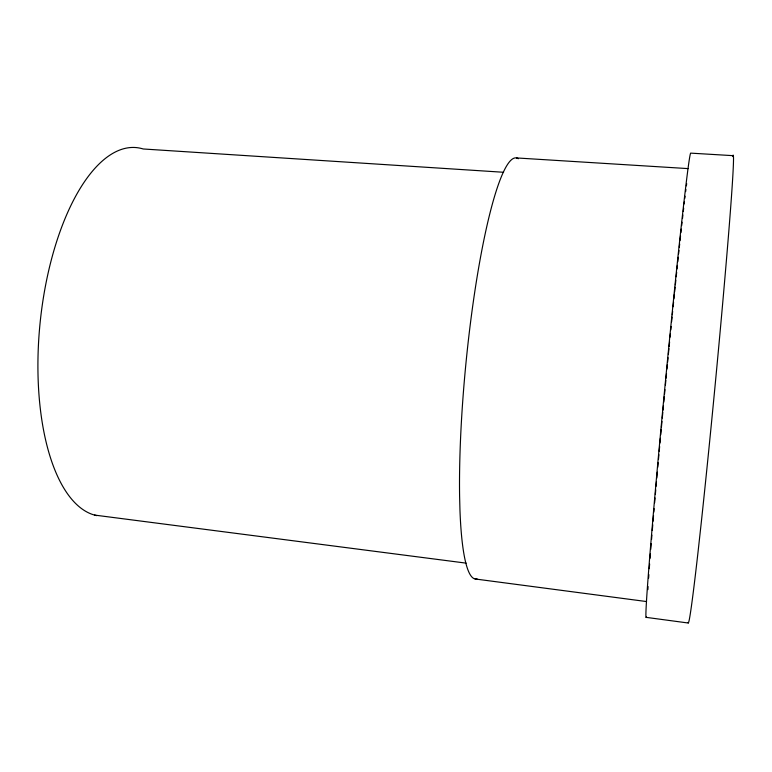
<?xml version="1.0" encoding="UTF-8"?>
<svg xmlns="http://www.w3.org/2000/svg" width="772" height="772" viewBox="0 0 772 772"><rect width="100%" height="100%" fill="white"/><g stroke="black" fill="none" stroke-linecap="round" stroke-linejoin="round"><path stroke-width="1.16" d="M652.282 530.509L652.765 524.748M653.044 521.293L653.247 518.967A217.511 3.098 -84.5 0 1 653.527 515.59M732.918 155.655L690.757 153.136A233.221 3.329 -84.5 0 0 676.021 275.141A233.221 3.329 -84.5 0 0 652.9 518.803L650.709 544.839A233.221 3.329 -84.5 0 0 646.463 616.857M516.507 157.942L688.103 168.605M503.585 172.272L143.187 148.977A185.155 78.763 -84.4 0 0 41.321 312.129A185.155 78.763 -84.4 0 0 96.828 515.628M94.56 515.078L466.134 563.135M475.147 578.971L646.55 601.552M646.203 617.368L688.325 623.023M732.58 156.542A234.794 4.024 -84.5 0 1 725.352 272.632A234.794 4.024 -84.5 0 1 701.063 524.497L698.187 550.658A234.794 4.024 -84.5 0 1 688.122 622.444M518.34 158.733A211.528 30.233 -84.5 0 0 478.852 266.62A211.528 30.233 -84.5 0 0 459.601 496.049L459.938 509.636A211.528 30.233 -84.5 0 0 477.086 578.884M647.901 589.605A217.511 3.098 -84.5 0 1 648.075 586.556M648.615 578.093A217.511 3.098 -84.5 0 1 648.856 574.619M649.281 568.665A217.511 3.098 -84.5 0 1 649.628 563.965M650.053 558.32A217.511 3.098 -84.5 0 1 650.41 553.659M650.757 549.326A217.511 3.098 -84.5 0 1 651.201 543.671M651.549 539.435A217.511 3.098 -84.5 0 1 651.906 535.054M653.826 512.135A217.511 3.098 -84.5 0 1 654.125 508.642M654.627 502.746A217.511 3.098 -84.5 0 1 655.052 497.94M655.36 494.369A217.511 3.098 -84.5 0 1 655.756 489.815M656.065 486.35A217.511 3.098 -84.5 0 1 656.48 481.67M656.789 478.129A217.511 3.098 -84.5 0 1 657.329 472.136M657.763 467.272A217.511 3.098 -84.5 0 1 658.169 462.737M658.477 459.311A217.511 3.098 -84.5 0 1 658.902 454.698M659.22 451.215A217.511 3.098 -84.5 0 1 659.645 446.534M659.963 443.003A217.511 3.098 -84.5 0 1 660.407 438.264M660.716 434.858A217.511 3.098 -84.5 0 1 661.237 429.29M661.44 427.061A217.511 3.098 -84.5 0 1 661.961 421.444M662.279 418.067A217.511 3.098 -84.5 0 1 662.81 412.412M663.023 410.144A217.511 3.098 -84.5 0 1 663.447 405.599M663.775 402.183A217.511 3.098 -84.5 0 1 664.316 396.48M664.528 394.193A217.511 3.098 -84.5 0 1 664.972 389.628M665.406 385.054A217.511 3.098 -84.5 0 1 665.84 380.48M666.062 378.193A217.511 3.098 -84.5 0 1 666.506 373.629M666.94 369.064A217.511 3.098 -84.5 0 1 667.384 364.509M667.606 362.232A217.511 3.098 -84.5 0 1 668.05 357.697M668.378 354.3A217.511 3.098 -84.5 0 1 668.938 348.664M669.16 346.416A217.511 3.098 -84.5 0 1 669.594 341.938M670.067 337.142A217.511 3.098 -84.5 0 1 670.424 333.562M670.781 329.991A217.511 3.098 -84.5 0 1 671.138 326.45M671.601 321.75A217.511 3.098 -84.5 0 1 672.074 317.089M672.306 314.773A217.511 3.098 -84.5 0 1 672.653 311.319M673.116 306.754A217.511 3.098 -84.5 0 1 673.58 302.228M673.917 298.861A217.511 3.098 -84.5 0 1 674.39 294.238M674.631 291.864A217.511 3.098 -84.5 0 1 675.124 287.145M675.365 284.81A217.511 3.098 -84.5 0 1 675.838 280.188M676.195 276.772A217.511 3.098 -84.5 0 1 676.668 272.275M677.015 268.955A217.511 3.098 -84.5 0 1 677.391 265.375M677.758 261.853A217.511 3.098 -84.5 0 1 678.25 257.23M678.607 253.834A217.511 3.098 -84.5 0 1 678.964 250.495M679.321 247.204A217.511 3.098 -84.5 0 1 679.669 243.981M680.045 240.507A217.511 3.098 -84.5 0 1 680.537 235.971M680.904 232.671A217.511 3.098 -84.5 0 1 681.3 229.081M681.686 225.588A217.511 3.098 -84.5 0 1 682.062 222.201M682.487 218.495A217.511 3.098 -84.5 0 1 682.892 214.925M683.288 211.48A217.511 3.098 -84.5 0 1 683.664 208.16M684.156 203.943A217.511 3.098 -84.5 0 1 684.436 201.637M684.832 198.327A217.511 3.098 -84.5 0 1 685.082 196.213M685.652 191.591A217.511 3.098 -84.5 0 1 685.922 189.439M686.385 185.84A217.511 3.098 -84.5 0 1 686.675 183.63"/></g></svg>
